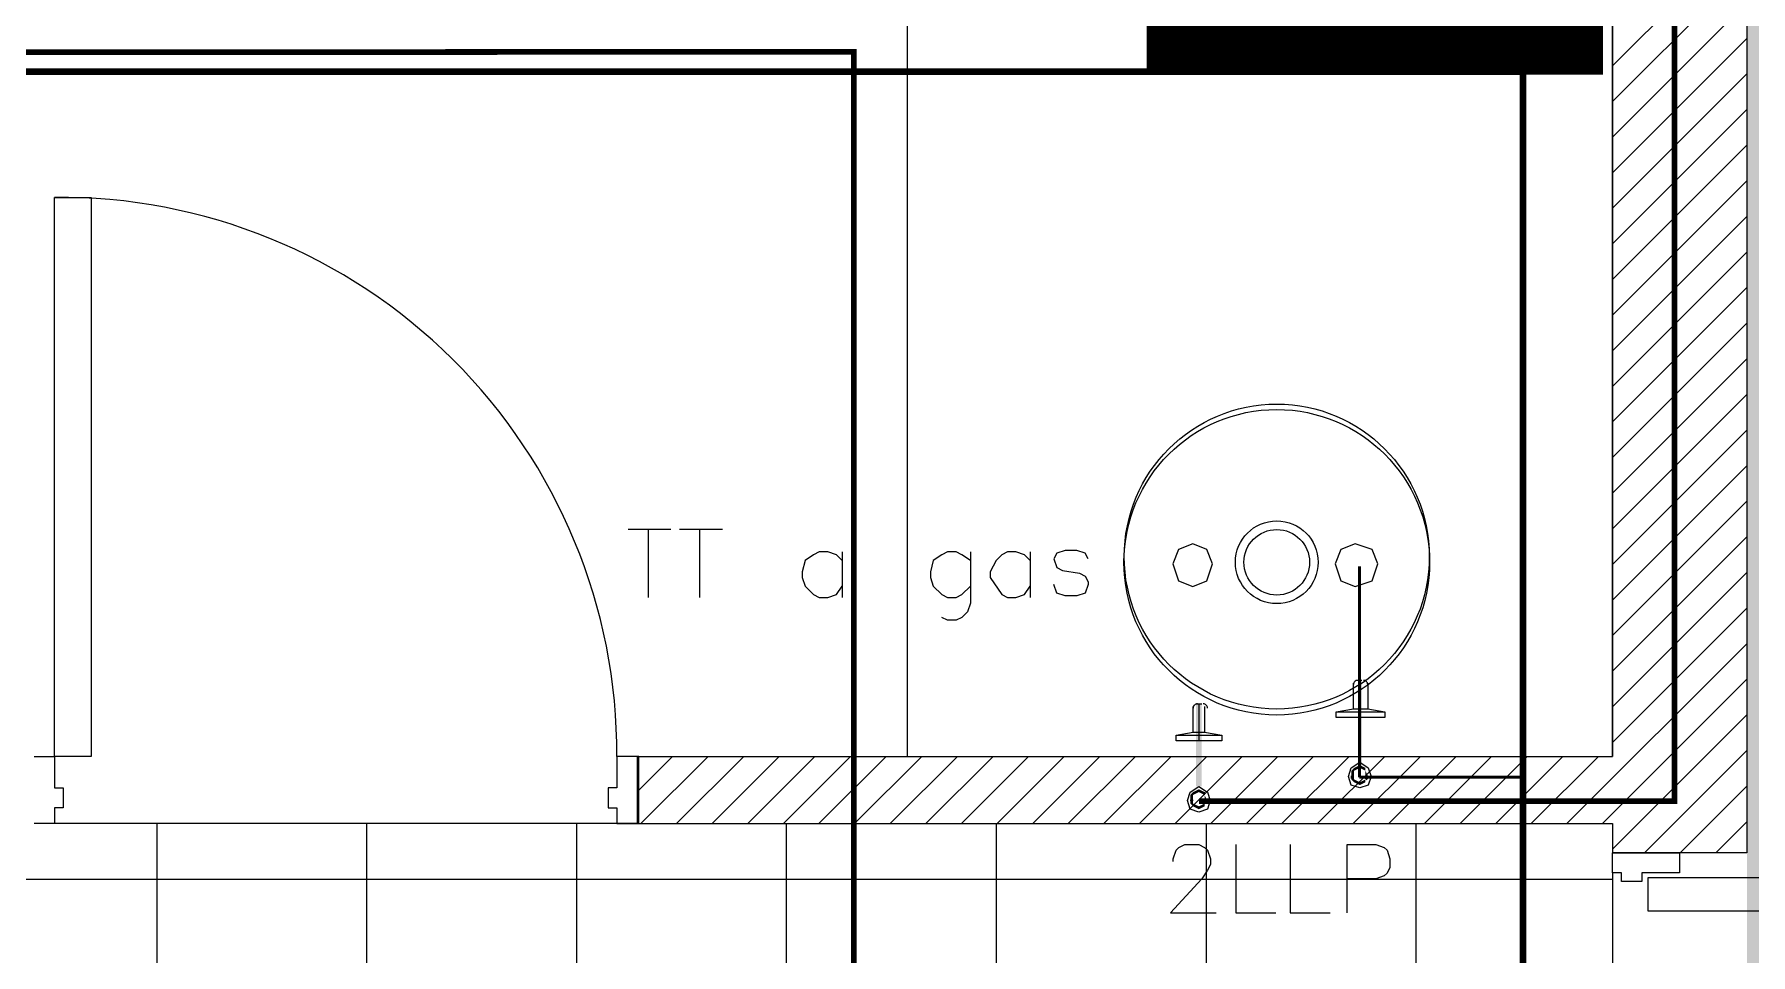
# Model space of a CAD drawing. Header units: metres. Extents: x -22 to 82, y -7 to 32.
# Drawn here: x 11.256 to 13.811, y 4.855 to 6.225 of the extents above; entities that cross this region are included whole.
import ezdxf

# ---------------------------------------------------------------- set-up
doc = ezdxf.new("R2010")
doc.units = ezdxf.units.M
doc.header["$LTSCALE"] = 2
doc.header["$MEASUREMENT"] = 0
for name, color, linetype in [('AR-CARPINTERIA_015', 252, 'CONTINUOUS'), ('AR-CARPINTERIA_DET_01', 252, 'CONTINUOUS'), ('AR-CARPINTERIA_DET_BARRIDO', 252, 'CONTINUOUS'), ('PDF2_-FADE-AC-MONT', 240, 'CONTINUOUS'), ('PDF2_-FADE-IS-AC', 240, 'CONTINUOUS'), ('PDF2_-FADE-IS-AF', 160, 'CONTINUOUS'), ('PDF2_-FADE-IS-AFMONT', 160, 'CONTINUOUS'), ('PDF2_-FADE-IS-TXT', 7, 'CONTINUOUS'), ('PDF2_A_CAL', 240, 'CONTINUOUS'), ('ZHATCH_VEREDA', 254, 'CONTINUOUS'), ('ZSILUETAEDIFICIO', 253, 'CONTINUOUS')]:
    doc.layers.add(name, color=color, linetype=linetype)

# ---------------------------------------------------------------- blocks, each defined once
blk = doc.blocks.new('PCH09_-_PLANTA')
at = {"layer": 'AR-CARPINTERIA_015', "linetype": 'Continuous'}
blk.add_lwpolyline([(0.0866, 0.0528), (0.0366, 0.0528), (0.0366, 0.8728), (0.0866, 0.8728)], close=True, dxfattribs=at)
at = {"layer": 'AR-CARPINTERIA_DET_01', "linetype": 'Continuous'}
for points in [[(0, 0), (0, 0.0998), (0.0299, 0.0998), (0.0299, 0.0434), (0.0429, 0.0434), (0.0429, 0.0135), (0.0299, 0.0135), (0.0299, 0)], [(0.9, 0), (0.9, 0.0998), (0.8701, 0.0998), (0.8701, 0.0434), (0.8571, 0.0434), (0.8571, 0.0135), (0.8701, 0.0135), (0.8701, 0)]]:
    blk.add_lwpolyline(points, close=True, dxfattribs=at)
at = {"layer": 'AR-CARPINTERIA_DET_BARRIDO', "ltscale": 3}
blk.add_arc((0.0597, 0.0753), 0.798, 357.7132, 88.0689, dxfattribs=at)

msp = doc.modelspace()

# ---------------------------------------------------------------- hatches: boundary and pattern name
at = {"layer": 'PDF2_-FADE-IS-AC'}
msp.add_hatch(color=256, dxfattribs=at).paths.add_polyline_path([(13.2282, 5.2633), (13.2325, 5.2633), (13.2325, 5.136), (13.2282, 5.136)])
h = msp.add_hatch(color=256, dxfattribs=at)
h.paths.add_polyline_path([(13.2419, 5.12), (13.2377, 5.1158), (13.2377, 5.1285)])
h.paths.add_polyline_path([(13.2292, 5.1073), (13.2207, 5.1115), (13.2165, 5.1158), (13.2165, 5.1285), (13.2207, 5.1328), (13.2292, 5.137), (13.2377, 5.1328), (13.2377, 5.1285), (13.2292, 5.1328), (13.2207, 5.1285), (13.2207, 5.1158), (13.2292, 5.1115), (13.2377, 5.1158), (13.2377, 5.1115)])
at = {"layer": 'PDF2_-FADE-IS-AF'}
msp.add_hatch(color=256, dxfattribs=at).paths.add_polyline_path([(12.9854, 5.2284), (12.9939, 5.2284), (12.9939, 5.1053), (12.9854, 5.1053)])
at = {"layer": 'PDF2_-FADE-IS-AFMONT'}
h = msp.add_hatch(color=256, dxfattribs=at)
h.paths.add_polyline_path([(13.0023, 5.0841), (12.9981, 5.0798), (12.9981, 5.0925)])
h.paths.add_polyline_path([(12.9896, 5.0713), (12.9811, 5.0756), (12.9769, 5.0798), (12.9769, 5.0925), (12.9811, 5.0968), (12.9896, 5.101), (12.9981, 5.0968), (12.9981, 5.0925), (12.9896, 5.0968), (12.9811, 5.0925), (12.9811, 5.0798), (12.9896, 5.0756), (12.9981, 5.0798), (12.9981, 5.0756)])
at = {"layer": 'ZHATCH_VEREDA'}
h = msp.add_hatch(color=256, dxfattribs=at)
h.dxf.hatch_style = 1
h.paths.add_polyline_path([(20.8054, 9.5), (13.8056, 9.5), (13.8056, -1.5), (20.8054, -1.5), (20.8054, 5.8), (21.5056, 5.8), (21.5056, 6.85), (20.8056, 6.85)])

# ---------------------------------------------------------------- linework, layer by layer
at = {"layer": 'PDF2_-FADE-AC-MONT', "elevation": 0}
for points in [[(13.2197, 5.2209), (13.2197, 5.2591)], [(13.224, 5.2633), (13.2325, 5.2633)], [(13.241, 5.2591), (13.241, 5.2209)], [(13.1943, 5.2166), (13.2197, 5.2209), (13.241, 5.2209), (13.2664, 5.2166)]]:
    msp.add_lwpolyline(points, dxfattribs=at)
at = {"layer": 'PDF2_-FADE-AC-MONT', "color": 252, "elevation": 0}
msp.add_lwpolyline([(13.2282, 5.2633), (13.2282, 5.2081)], dxfattribs=at)
at = {"layer": 'PDF2_-FADE-AC-MONT', "elevation": 0}
for points in [[(13.1943, 5.2081), (13.1943, 5.2166), (13.2664, 5.2166), (13.2664, 5.2081)], [(13.2462, 5.12), (13.2419, 5.1073), (13.2292, 5.103), (13.2165, 5.1073), (13.2122, 5.12), (13.2165, 5.1328), (13.2292, 5.1412), (13.2419, 5.1328)]]:
    msp.add_lwpolyline(points, close=True, dxfattribs=at)
at = {"layer": 'PDF2_-FADE-AC-MONT'}
for centre, start, end in [((13.2261, 5.2569, 0), 89.8514, 179.8522), ((13.2346, 5.2569, 0), 359.8514, 89.8522)]:
    msp.add_arc(centre, 0.00637, start, end, dxfattribs=at)
at = {"layer": 'PDF2_-FADE-IS-AC'}
msp.add_lwpolyline([(13.4722, 6.1698, 0.01, 0.01, 0), (11.2161, 6.1698, 0, 0, 0)], format="xyseb", dxfattribs=at)
at = {"layer": 'PDF2_-FADE-IS-AC', "const_width": 0.01}
msp.add_lwpolyline([(13.4722, -0.0322), (13.4722, 6.1698)], dxfattribs=at)
at = {"layer": 'PDF2_-FADE-IS-AC', "const_width": 0.00425, "elevation": 0}
for points in [[(13.2287, 5.119), (13.2287, 5.4333)], [(13.2197, 5.119), (13.2155, 5.119)], [(13.4722, 5.119), (13.2287, 5.119)], [(13.2377, 5.1158), (13.2419, 5.12)]]:
    msp.add_lwpolyline(points, dxfattribs=at)
at = {"layer": 'PDF2_-FADE-IS-AF', "const_width": 0.1, "elevation": 0}
msp.add_lwpolyline([(13.5412, 6.5988), (13.5412, 6.2156), (12.9617, 6.2156), (12.9617, 6.2821)], dxfattribs=at)
at = {"layer": 'PDF2_-FADE-IS-AF', "elevation": 0}
msp.add_lwpolyline([(13.0101, 5.437), (13.0016, 5.4582), (12.9804, 5.4667), (12.9592, 5.4582), (12.9507, 5.437), (12.9592, 5.4115), (12.9804, 5.403), (13.0016, 5.4115)], close=True, dxfattribs=at)
at = {"layer": 'PDF2_-FADE-IS-AFMONT', "const_width": 0.00849}
for points in [[(12.9896, 5.0834), (13.698, 5.0834), (13.698, 8.9693)], [(11.2311, 6.1987), (12.4759, 6.1995), (12.4759, -0.0709)]]:
    msp.add_lwpolyline(points, dxfattribs=at)
at = {"layer": 'PDF2_-FADE-IS-AFMONT', "elevation": 0}
for points in [[(12.9811, 5.1859), (12.9811, 5.2241)], [(12.9854, 5.2284), (12.9939, 5.2284)], [(12.9981, 5.2241), (12.9981, 5.1859)], [(12.9557, 5.1817), (12.9811, 5.1859), (12.9981, 5.1859), (13.0236, 5.1817)], [(12.9981, 5.0925), (12.9981, 5.0968)], [(12.9811, 5.0841), (12.9769, 5.0841)], [(12.9981, 5.0841), (13.0023, 5.0841)], [(12.9981, 5.0798), (13.0023, 5.0841)]]:
    msp.add_lwpolyline(points, dxfattribs=at)
at = {"layer": 'PDF2_-FADE-IS-AFMONT', "color": 252, "elevation": 0}
msp.add_lwpolyline([(12.9896, 5.2284), (12.9896, 5.1732)], dxfattribs=at)
at = {"layer": 'PDF2_-FADE-IS-AFMONT', "elevation": 0}
for points in [[(12.9557, 5.1732), (12.9557, 5.1817), (13.0236, 5.1817), (13.0236, 5.1732)], [(13.0066, 5.0841), (13.0023, 5.0713), (12.9896, 5.0671), (12.9769, 5.0713), (12.9726, 5.0841), (12.9769, 5.0968), (12.9896, 5.1053), (13.0023, 5.0968)]]:
    msp.add_lwpolyline(points, close=True, dxfattribs=at)
at = {"layer": 'PDF2_-FADE-IS-AFMONT'}
for centre, start, end in [((12.9875, 5.222, 0), 89.8514, 179.8522), ((12.996, 5.222, 0), 359.8514, 89.8522)]:
    msp.add_arc(centre, 0.00637, start, end, dxfattribs=at)
at = {"layer": 'PDF2_-FADE-IS-TXT'}
for points in [[(12.14, 5.4885), (12.2036, 5.4885)], [(12.1697, 5.4885), (12.1697, 5.3866)], [(12.2164, 5.4885), (12.2801, 5.4885)], [(12.2461, 5.4885), (12.2461, 5.3866)], [(12.4583, 5.4418), (12.4499, 5.4503), (12.4371, 5.4545), (12.4244, 5.4545), (12.4159, 5.4503), (12.4032, 5.4418), (12.3989, 5.4248), (12.3989, 5.4163), (12.4032, 5.4036), (12.4159, 5.3909), (12.4244, 5.3866), (12.4371, 5.3866), (12.4499, 5.3909), (12.4583, 5.4036)], [(12.4583, 5.4545), (12.4583, 5.3866)], [(12.6494, 5.4418), (12.6366, 5.4503), (12.6281, 5.4545), (12.6154, 5.4545), (12.6069, 5.4503), (12.5942, 5.4418), (12.5899, 5.4248), (12.5899, 5.4163), (12.5942, 5.4036), (12.6069, 5.3909), (12.6154, 5.3866), (12.6281, 5.3866), (12.6366, 5.3909), (12.6494, 5.4036)], [(12.6494, 5.4545), (12.6494, 5.3781), (12.6451, 5.3654), (12.6366, 5.3569), (12.6281, 5.3527), (12.6154, 5.3527), (12.6069, 5.3569)], [(12.7385, 5.4418), (12.73, 5.4503), (12.7173, 5.4545), (12.7046, 5.4545), (12.6961, 5.4503), (12.6876, 5.4418), (12.6791, 5.4248), (12.6791, 5.4163), (12.6961, 5.3909), (12.7046, 5.3866), (12.7173, 5.3866), (12.73, 5.3909), (12.7385, 5.4036)], [(12.7385, 5.4545), (12.7385, 5.3866)], [(12.9515, 4.9932), (12.9515, 4.9974), (12.9557, 5.0102), (12.96, 5.0144), (12.9685, 5.0186), (12.9897, 5.0186), (12.9982, 5.0144), (13.0024, 5.0102), (13.0067, 4.9974), (13.0067, 4.9889), (13.0024, 4.9804), (12.9939, 4.9677), (12.9472, 4.9168), (13.0152, 4.9168)], [(13.0449, 5.0186), (13.0449, 4.9168), (13.1043, 4.9168)], [(13.1255, 5.0186), (13.1255, 4.9168), (13.185, 4.9168)], [(13.2104, 4.9168), (13.2104, 5.0186), (13.2529, 5.0186), (13.2656, 5.0144), (13.2699, 5.0102), (13.2741, 4.9974), (13.2741, 4.9847), (13.2699, 4.9762), (13.2656, 4.9719), (13.2529, 4.9677), (13.2104, 4.9677)]]:
    msp.add_lwpolyline(points, dxfattribs=at)
at = {"layer": 'PDF2_-FADE-IS-TXT', "elevation": 0}
msp.add_lwpolyline([(12.8247, 5.4441), (12.8204, 5.4525), (12.8077, 5.4568), (12.7907, 5.4568), (12.778, 5.4525), (12.7737, 5.4441), (12.778, 5.4313), (12.7865, 5.4271), (12.8119, 5.4228), (12.8204, 5.4186), (12.8247, 5.4101), (12.8247, 5.4058), (12.8204, 5.3931), (12.8077, 5.3889), (12.7907, 5.3889), (12.778, 5.3931), (12.7737, 5.4058)], dxfattribs=at)
at = {"layer": 'PDF2_A_CAL', "elevation": 0}
msp.add_lwpolyline([(13.2563, 5.437), (13.2478, 5.4582), (13.2224, 5.4667), (13.2011, 5.4582), (13.1927, 5.437), (13.2011, 5.4115), (13.2224, 5.403), (13.2478, 5.4115)], close=True, dxfattribs=at)
at = {"layer": 'PDF2_A_CAL'}
msp.add_circle((13.1056, 5.4476, 0), 0.2271, dxfattribs=at)
at = {"layer": 'ZSILUETAEDIFICIO'}
for p, q in [((12.5556, 5.1498, 0), (12.5556, 7.5998, 0)), ((13.6056, 7.1465), (13.6056, 6.1018, 0)), ((13.8057, 7.1465), (13.8056, 5.0063)), ((13.6056, 6.5018), (13.6056, 6.1018)), ((13.6056, 5.1498, 0), (13.6056, 6.4998, 0)), ((13.6056, 6.1018, 0), (13.6056, 5.3969)), ((13.6056, 6.0018), (13.6056, 5.1498)), ((12.9592, 5.4582, 0), (12.9507, 5.437, 0)), ((12.9804, 5.4667, 0), (12.9592, 5.4582, 0)), ((13.0016, 5.4582, 0), (12.9804, 5.4667, 0)), ((13.0101, 5.437, 0), (13.0016, 5.4582, 0)), ((13.2011, 5.4582, 0), (13.1927, 5.437, 0)), ((13.2224, 5.4667, 0), (13.2011, 5.4582, 0)), ((13.2478, 5.4582, 0), (13.2224, 5.4667, 0)), ((13.2563, 5.437, 0), (13.2478, 5.4582, 0)), ((12.9507, 5.437, 0), (12.9592, 5.4115, 0)), ((13.0016, 5.4115, 0), (13.0101, 5.437, 0)), ((13.1927, 5.437, 0), (13.2011, 5.4115, 0)), ((13.2478, 5.4115, 0), (13.2563, 5.437, 0)), ((12.9592, 5.4115, 0), (12.9804, 5.403, 0)), ((12.9804, 5.403, 0), (13.0016, 5.4115, 0)), ((13.2011, 5.4115, 0), (13.2224, 5.403, 0)), ((13.2224, 5.403, 0), (13.2478, 5.4115, 0)), ((12.1531, 5.1498, 0), (13.6056, 5.1498, 0)), ((12.1531, 5.1498, 0), (12.1531, 5.0498, 0)), ((12.5556, 5.1498, 0), (13.6056, 5.1498, 0)), ((12.1531, 5.0498, 0), (11.2856, 5.05, 0)), ((12.1531, 5.0498, 0), (13.6056, 5.0498, 0)), ((13.6056, 5.0498, 0), (13.6056, 5.0063)), ((13.8056, 5.0063), (13.6056, 5.0063)), ((13.6056, 4.9763, 0), (13.6056, 4.1362, 0))]:
    msp.add_line(p, q, dxfattribs=at)
at = {"layer": 'ZSILUETAEDIFICIO', "linetype": 'Continuous'}
for p, q in [((13.6056, 6.1785), (13.8058, 6.3786)), ((13.6056, 6.1254), (13.8058, 6.3255)), ((13.6056, 6.0724), (13.8057, 6.2725)), ((13.6056, 6.0193), (13.8057, 6.2194)), ((13.6056, 5.9663), (13.8057, 6.1664)), ((13.6056, 5.9133), (13.8057, 6.1134)), ((13.6056, 5.8602), (13.8057, 6.0603)), ((13.6056, 5.8072), (13.8057, 6.0073)), ((11.2856, 5.1498, 0), (11.2856, 5.9826, 0)), ((11.2856, 5.9826, 0), (11.3405, 5.9826, 0)), ((11.3405, 5.9826, 0), (11.3405, 5.1498, 0)), ((13.6056, 5.7542), (13.8057, 5.9543)), ((13.6056, 5.7011), (13.8057, 5.9012)), ((13.6056, 5.6481), (13.8057, 5.8482)), ((13.6056, 5.5951), (13.8057, 5.7951)), ((13.6056, 5.542), (13.8057, 5.7421)), ((13.6056, 5.489), (13.8057, 5.6891)), ((13.6056, 5.436), (13.8057, 5.636)), ((13.6056, 5.3829), (13.8057, 5.583)), ((13.6056, 5.3299), (13.8057, 5.53)), ((13.6056, 5.2769), (13.8057, 5.4769)), ((13.6056, 5.2238), (13.8057, 5.4239)), ((13.6056, 5.1708), (13.8057, 5.3708)), ((13.5377, 5.0498), (13.8057, 5.3178)), ((13.5907, 5.0498), (13.8057, 5.2648)), ((13.6056, 5.0117), (13.8056, 5.2117)), ((11.2556, 5.1498, 0), (11.2856, 5.1498, 0)), ((11.2856, 5.1498, 0), (11.2856, 5.1034, 0)), ((11.3405, 5.1498, 0), (11.2856, 5.1498, 0)), ((11.2856, 5.1498, 0), (11.2856, 5.1034, 0)), ((12.1557, 5.1498, 0), (12.1231, 5.1498, 0)), ((12.1231, 5.1498, 0), (12.1231, 5.1034, 0)), ((12.1531, 5.0971), (12.2058, 5.1498)), ((12.1557, 5.05, 0), (12.1557, 5.1498, 0)), ((12.1588, 5.0498), (12.2588, 5.1498)), ((12.2119, 5.0498), (12.3119, 5.1498)), ((12.2649, 5.0498), (12.3649, 5.1498)), ((12.3179, 5.0498), (12.4179, 5.1498)), ((12.371, 5.0498), (12.471, 5.1498)), ((12.424, 5.0498), (12.524, 5.1498)), ((12.477, 5.0498), (12.577, 5.1498)), ((12.5301, 5.0498), (12.6301, 5.1498)), ((12.5831, 5.0498), (12.6831, 5.1498)), ((12.6361, 5.0498), (12.7361, 5.1498)), ((12.6891, 5.0498), (12.7891, 5.1498)), ((12.7422, 5.0498), (12.8422, 5.1498)), ((12.7952, 5.0498), (12.8952, 5.1498)), ((12.8482, 5.0498), (12.9482, 5.1498)), ((12.9013, 5.0498), (13.0013, 5.1498)), ((12.9543, 5.0498), (13.0543, 5.1498)), ((13.0073, 5.0498), (13.1073, 5.1498)), ((13.0604, 5.0498), (13.1604, 5.1498)), ((13.1134, 5.0498), (13.2134, 5.1498)), ((13.1664, 5.0498), (13.2664, 5.1498)), ((13.2195, 5.0498), (13.3195, 5.1498)), ((13.2725, 5.0498), (13.3725, 5.1498)), ((13.3255, 5.0498), (13.4255, 5.1498)), ((13.3786, 5.0498), (13.4786, 5.1498)), ((13.4316, 5.0498), (13.5316, 5.1498)), ((13.4846, 5.0498), (13.5846, 5.1498)), ((13.6532, 5.0063), (13.8056, 5.1587)), ((11.2856, 5.1034, 0), (11.2985, 5.1034, 0)), ((11.2856, 5.1034, 0), (11.2985, 5.1034, 0)), ((11.2985, 5.1034, 0), (11.2985, 5.0735, 0)), ((11.2985, 5.1034, 0), (11.2985, 5.0735, 0)), ((12.1231, 5.1034, 0), (12.1101, 5.1034, 0)), ((12.1101, 5.1034, 0), (12.1101, 5.0735, 0)), ((13.7063, 5.0063), (13.8056, 5.1056)), ((11.2985, 5.0735, 0), (11.2856, 5.0735, 0)), ((11.2856, 5.0735, 0), (11.2856, 5.05, 0)), ((12.1101, 5.0735, 0), (12.1231, 5.0735, 0)), ((12.1231, 5.0735, 0), (12.1231, 5.05, 0)), ((11.2856, 5.05, 0), (11.2556, 5.05, 0)), ((12.1231, 5.05, 0), (12.1557, 5.05, 0)), ((13.7593, 5.0063), (13.8056, 5.0526))]:
    msp.add_line(p, q, dxfattribs=at)
at = {"layer": 'ZSILUETAEDIFICIO', "linetype": 'Continuous', "ltscale": 0.5}
for p, q in [((11.4383, 0.8), (11.4383, 5.05)), ((11.7508, 0.8), (11.7508, 5.05)), ((12.0633, 0.8), (12.0633, 5.05)), ((12.3758, 3.3563), (12.3758, 5.05)), ((12.6883, 3.3563), (12.6883, 5.05)), ((13.0008, 3.3563), (13.0008, 5.05)), ((13.3133, 3.3563), (13.3133, 5.05)), ((7.5156, 4.9671), (13.6056, 4.9671))]:
    msp.add_line(p, q, dxfattribs=at)
at = {"layer": 'ZSILUETAEDIFICIO'}
for radius in [0.2275, 0.0616, 0.0488]:
    msp.add_circle((13.1056, 5.4391, 0), radius, dxfattribs=at)
at = {"layer": 'ZSILUETAEDIFICIO', "ltscale": 3}
msp.add_arc((11.2936, 5.1532, 0), 0.8295, 359.7701, 90.5558, dxfattribs=at)

# ---------------------------------------------------------------- block references
at = {"layer": 'ZSILUETAEDIFICIO', "rotation": 270}
msp.add_blockref('PCH09_-_PLANTA', (13.6056, 5.0063, 0), dxfattribs=at)

doc.saveas('drawing.dxf')
